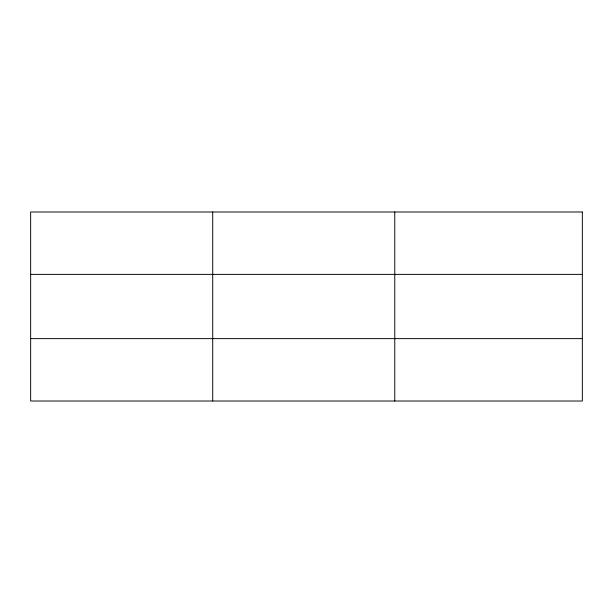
<?xml version="1.0" encoding="UTF-8"?>
<svg xmlns="http://www.w3.org/2000/svg" width="613" height="613" viewBox="0 0 613 613"><rect width="100%" height="100%" fill="white"/><g stroke="black" fill="none" stroke-linecap="round" stroke-linejoin="round"><path stroke-width="0.92" d="M212.711 401.009L212.711 211.991M394.772 401.009L394.772 211.991M30.65 274.371L582.35 274.371M30.65 338.629L582.35 338.629M582.35 211.991L582.35 401.009L30.65 401.009L30.65 211.991L582.35 211.991"/></g></svg>
